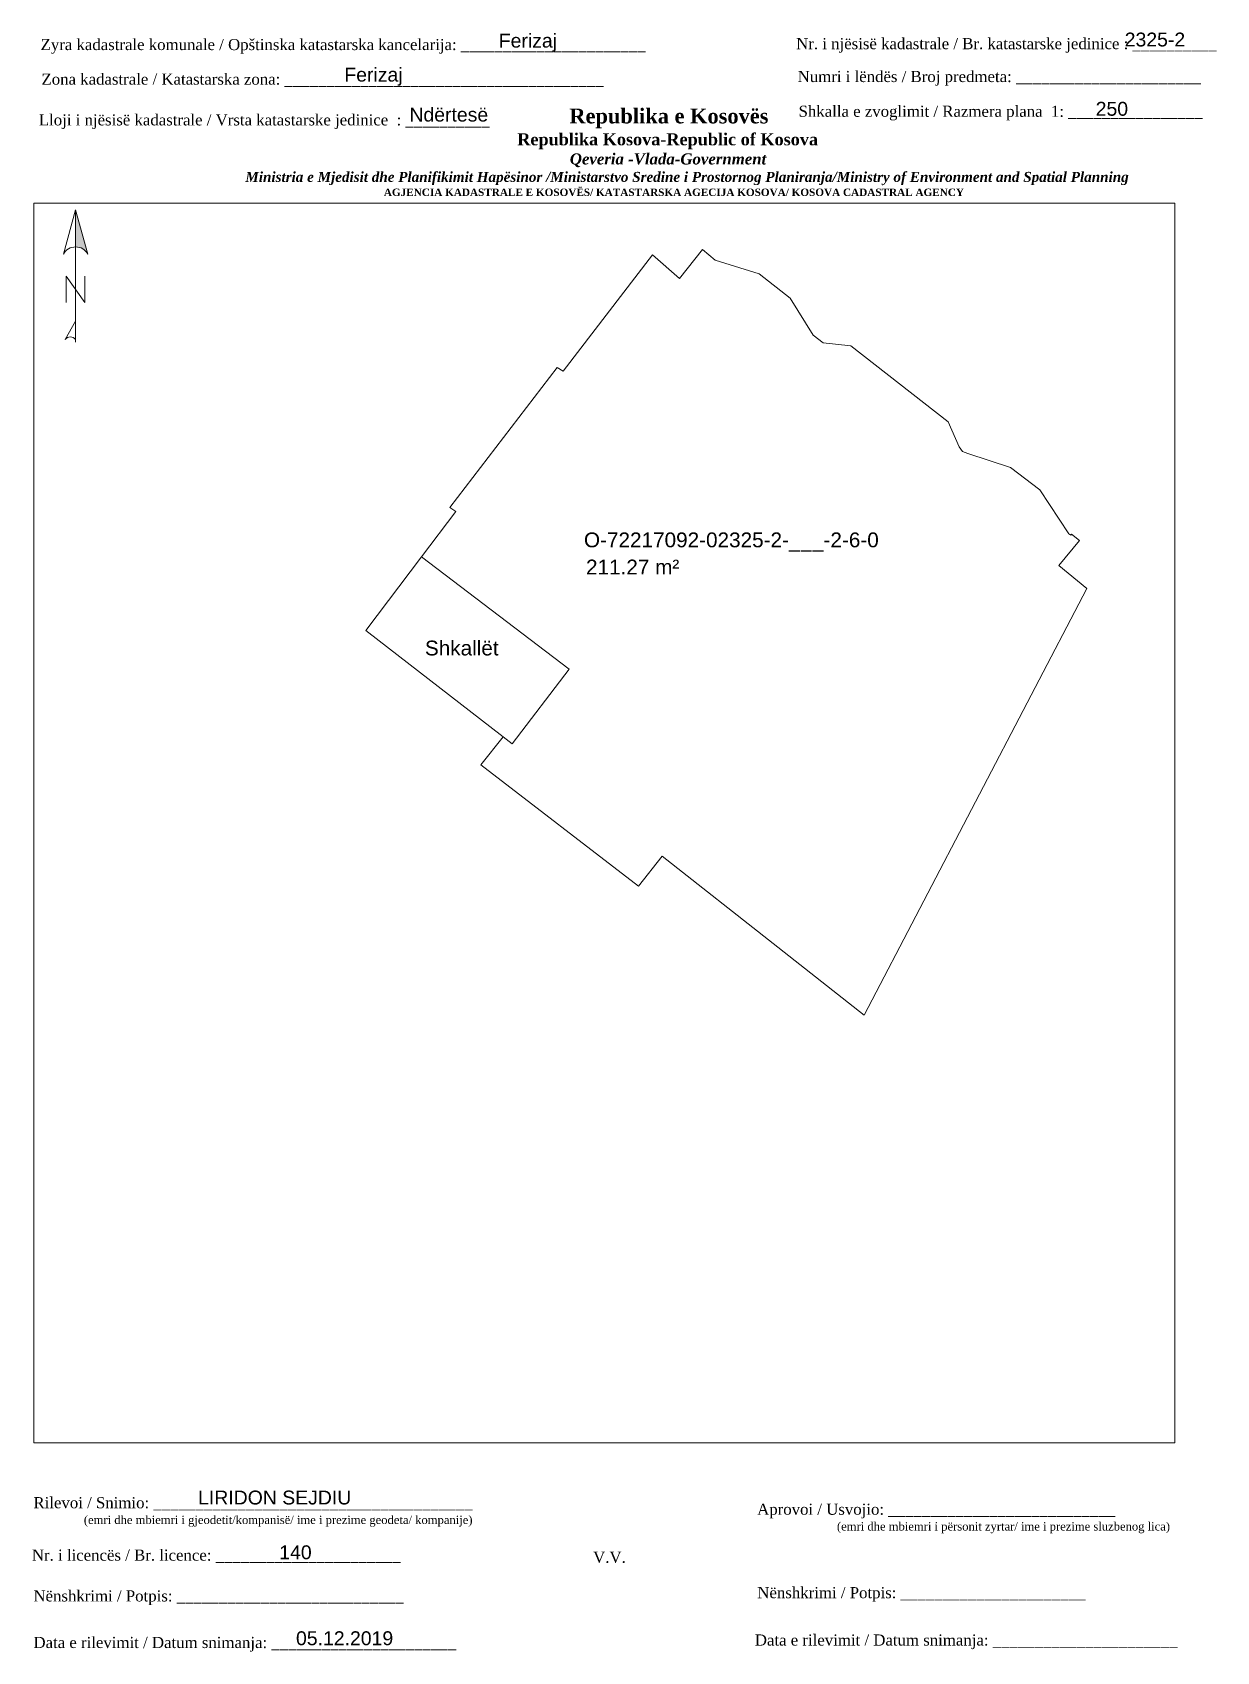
# Paper-space layout 'Kati2' of a CAD drawing. Header units: metres. Extents: x 0 to 213, y 0 to 292.
# The model-space entities are those that its viewports show. They can reach past a viewport. Long polylines and large blocks are cut down to what shows.
import ezdxf

# ---------------------------------------------------------------- set-up
doc = ezdxf.new("R2010")
doc.units = ezdxf.units.M
doc.layers.get('0').update_dxf_attribs({"lineweight": 0})
for name, color, linetype, lineweight in [('Korniza e jashtme', 7, 'Continuous', 0), ('Korniza e jashtme txt', 7, 'Continuous', 0), ('njesite', 7, 'Continuous', 0), ('njesite label', 7, 'Continuous', 0)]:
    doc.layers.add(name, color=color, linetype=linetype, lineweight=lineweight)
doc.styles.get("Standard").update_dxf_attribs({"font": 'arial.ttf'})

# ---------------------------------------------------------------- blocks, each defined once
blk = doc.blocks.new('*U54')
at = {"linetype": 'ByBlock', "lineweight": -2}
blk.add_hatch(color=0, dxfattribs=at).paths.add_polyline_path([(0, 562), (0, 301, -0.269143), (87, 250)])
at = {"color": 0, "linetype": 'ByBlock', "lineweight": -2}
for points in [[(87, 250, 0.580323), (-87, 250), (0, 562), (87, 250), (0, 562), (0, 300)], [(0, -356, 0.5), (-75, -356), (0, -225)]]:
    blk.add_lwpolyline(points, format="xyb", dxfattribs=at)
for points in [[(0, -375), (0, 562)], [(-66, -94), (-66, 94), (66, -94), (66, 94)]]:
    blk.add_lwpolyline(points, dxfattribs=at)

msp = doc.modelspace()

# ---------------------------------------------------------------- linework, layer by layer
at = {"flags": 128}
msp.add_lwpolyline([(7512520.978, 4692049.865), (7512520.19, 4692050.464), (7512519.044, 4692050.842), (7512518.899, 4692050.902), (7512518.802, 4692051.025), (7512518.511, 4692051.704), (7512515.882, 4692053.75), (7512515.135, 4692053.829), (7512514.864, 4692054.034), (7512514.252, 4692055.04), (7512513.413, 4692055.697), (7512512.223, 4692056.059), (7512511.884, 4692056.346), (7512511.26, 4692055.569), (7512510.537, 4692056.202), (7512508.122, 4692053.065), (7512507.963, 4692053.17), (7512505.072, 4692049.39), (7512505.231, 4692049.285), (7512504.307, 4692048.06), (7512508.286, 4692045.024), (7512506.752, 4692043.012), (7512506.506, 4692043.2), (7512505.9, 4692042.443), (7512510.158, 4692039.169), (7512510.799, 4692039.983), (7512513.793, 4692037.625), (7512516.243, 4692035.696), (7512522.246, 4692047.199), (7512521.493, 4692047.827), (7512522.056, 4692048.494), (7512521.836, 4692048.665), (7512521.817, 4692048.641), (7512521.769, 4692048.678)], close=True, dxfattribs=at)
at = {"layer": 'njesite', "flags": 128}
msp.add_lwpolyline([(7512504.307, 4692048.06), (7512502.803, 4692046.066), (7512506.506, 4692043.2), (7512506.752, 4692043.012), (7512508.286, 4692045.024)], close=True, dxfattribs=at)

# ---------------------------------------------------------------- texts
at = {"layer": 'njesite label', "char_height": 0.4, "attachment_point": 1}
for s, width, heights, insert in [('O-72217092-02325-2-___-2-6-0', 1.14119, [0], (7512508.686, 4692048.715)), ('211.27 m²', 3.58751, [0.721], (7512508.741, 4692047.982)), ('Shkallët', 1.14119, [0], (7512504.396, 4692045.797))]:
    msp.add_mtext_dynamic_manual_height_columns(s, width=width, gutter_width=1, heights=heights, dxfattribs=dict(at, insert=insert))

psp = doc.layouts.new('Kati2')

# ---------------------------------------------------------------- block references
at = {"xscale": 0.0254, "yscale": 0.0254, "zscale": 0.0254}
psp.add_blockref('*U54', (7.95, 245.33), dxfattribs=at)

# ---------------------------------------------------------------- texts
at = {"layer": 'Korniza e jashtme txt'}
for s, insert, char_height, width, attachment_point in [('Ferizaj', (84.04, 291.31), 2.5, 19.3474, 1), ('2325-2', (196.6, 291.51), 2.5, 23.5616, 1), ('{\\fTimes New Roman|b0|i0|c0|p18; Zyra kadastrale komunale / Opštinska katastarska kancelarija: ______________________}', (0.89, 290.36), 2, 114.6874, 1), ('{\\fTimes New Roman|b0|i0|c0|p18;Nr. i njësisë kadastrale / Br. katastarske jedinice : __________}', (137.52, 290.52), 2, 98.5379, 1), ('{\\fTimes New Roman|b0|i0|c0|p18; Zona kadastrale / Katastarska zona: ______________________________________}', (1.06, 284.14), 2, 101.8807, 1), ('Ferizaj', (56.27, 285.2), 2.5, 40.037, 1), ('{\\fTimes New Roman|b0|i0|c0|p18; Numri i lëndës / Broj predmeta: ______________________}', (137.03, 284.61), 2, 83.344, 1), ('{\\fTimes New Roman|b0|i0|c0|p18; Lloji i njësisë kadastrale / Vrsta katastarske jedinice  : __________ }', (0.58, 276.81), 2, 108.0893, 1), ('\\pi77.297;{\\fBook Antiqua|b1|i0|c0|p18;\\H1.333x;Republika e Kosovës\\fTimes New Roman|b1|i0|c0|p18;\\P\\pi67.927;\\fBook Antiqua|b1|i0|c0|p18;\\H0.8125x;Republika Kosova-Republic of Kosova\\fTimes New Roman|b1|i0|c0|p18;\\P\\pi77.378;\\fBook Antiqua|b1|i1|c0|p18;\\H0.9233x;Qeveria -Vlada-Government \\P\\pi13.032,l6,t23.033;\\fTimes New Roman|b1|i1|c0|p18;\\H0.9x;Ministria e Mjedisit dhe Planifikimit Hapësinor /Ministarstvo Sredine i Prostornog Planiranja/Ministry of Environment and Spatial Planning\\P\\pi43.931,l0,tz;\\fBook Antiqua|b1|i0|c0|p18;\\H0.7406x;AGJENCIA KADASTRALE E KOSOVËS/ KATASTARSKA AGECIJA KOSOVA/ KOSOVA CADASTRAL AGENCY}', (19.44, 277.84), 2, 191.8237, 1), ('Ndërtesë', (67.97, 278.01), 2.5, 14.2476, 1), ('{\\fTimes New Roman|b0|i0|c0|p18; Shkalla e zvoglimit / Razmera plana  1: ________________}', (137.2, 278.36), 2, 98.5379, 1), ('250', (191.38, 279.05), 2.5, 19.3474, 1), ('LIRIDON SEJDIU', (29.97, 29.26), 2.5, 35.1364, 1), ('{\\fTimes New Roman|b0|i0|c0|p18; Rilevoi / Snimio: ______________________________________\\P             \\H0.75x;(emri dhe mbiemri i gjeodetit/kompanisë/ ime i prezime geodeta/ kompanije)}', (-0.39, 28.08), 2, 87.3883, 1), ('{\\fTimes New Roman|b0|i0|c0|p18; Aprovoi / Usvojio: ___________________________\\P                    \\H0.75x;(emri dhe mbiemri i përsonit zyrtar/ ime i prezime sluzbenog lica)}', (129.75, 26.91), 2, 83.344, 1), ('{\\fTimes New Roman|b0|i0|c0|p18; Nr. i licencës / Br. licence: ______________________\\P                                }', (-0.67, 18.65), 2, 83.344, 1), ('140', (44.57, 19.41), 2.5, 5.2174, 1), ('{\\fTimes New Roman|b0|i0|c0|p18;V.V.                                 }', (101.01, 18.27), 2, 9.4297, 1), ('{\\fTimes New Roman|b0|i0|c0|p18; Nënshkrimi / Potpis: ______________________\\P                                 }', (189.53, 11.9), 2, 83.344, 3), ('{\\fTimes New Roman|b0|i0|c0|p18; Nënshkrimi / Potpis: ___________________________\\P                                 }', (-0.39, 11.32), 2, 83.344, 1), ('{\\fTimes New Roman|b0|i0|c0|p18; Data e rilevimit / Datum snimanja: ______________________\\P                                 }', (-0.39, 2.94), 2, 83.344, 1), ('05.12.2019', (47.58, 3.95), 2.5, 19.3474, 1), ('{\\fTimes New Roman|b0|i0|c0|p18; Data e rilevimit / Datum snimanja: ______________________\\P                                 }', (206.1, 3.38), 2, 83.344, 3)]:
    psp.add_mtext(s, dxfattribs=dict(at, insert=insert, char_height=char_height, width=width, attachment_point=attachment_point))

# ---------------------------------------------------------------- viewports
at = {"layer": 'Korniza e jashtme', "view_target_point": (7499131.095, 4689980.516), "view_twist_angle": 360}
psp.add_viewport(center=(103.03, 149.32), size=(205.19, 222.973), view_center_point=(13378.141, 2060.358), view_height=33.4459, dxfattribs=at)

doc.saveas('drawing.dxf')
